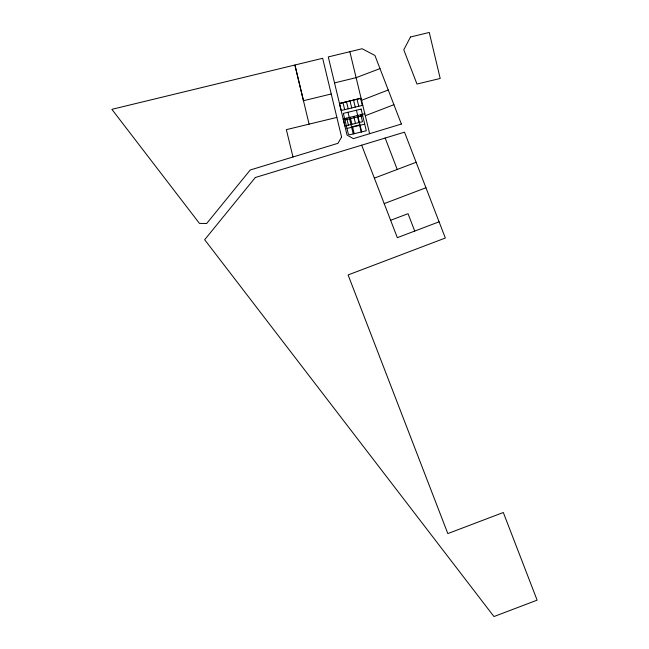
<?xml version="1.0" encoding="UTF-8"?>
<svg xmlns="http://www.w3.org/2000/svg" width="649" height="649" viewBox="0 0 649 649"><rect width="100%" height="100%" fill="white"/><g stroke="black" fill="none" stroke-linecap="round" stroke-linejoin="round"><path stroke-width="0.97" d="M388.248 90.008L361.574 100.287L349.852 51.701M365.298 115.717L393.911 104.692M374.368 178.134L416.123 162.282M384.2 203.616L425.955 187.756M439.081 221.812L397.334 237.664L361.663 145.189M379.998 68.607L356.114 77.661L334.527 82.902M390.633 220.287L408.034 213.683L414.735 231.06M362.783 105.292L341.163 110.508L339.468 103.475L361.079 98.234L369.638 133.694M331.241 93.991L303.464 100.709L294.906 65.005L309.094 124.137M339.468 103.475L360.576 98.38L362.272 105.414M336.872 117.412L286.355 129.646L292.999 156.985M364.819 113.737L343.191 118.962L344.903 125.987L362.491 121.744L360.795 114.711M344.944 119.984L362.677 115.709M346.98 128.429L364.714 124.154M385.173 138.042L397.229 169.454M357.055 99.224L358.759 106.266M356.447 110.225L361.68 131.893M353.543 100.076L355.238 107.109M357.274 115.554L358.978 122.596M361.25 131.998L359.546 124.957L352.512 126.66L354.208 133.694M350.022 100.928L351.717 107.961M353.762 116.406L355.457 123.44M346.501 101.771L348.205 108.813M350.241 117.258L351.936 124.292M348.002 112.269L353.234 133.929M342.988 102.623L344.684 109.665M346.72 118.102L348.424 125.143M410.493 36.993L403.775 49.819L416.983 84.046L440.2 78.472L429.257 32.45L410.493 36.993M341.585 137.02L337.975 143.315L250.246 169.981L206.674 223.491L199.438 223.386L111.879 109.34L322.658 58.288L341.585 137.02M255.317 177.51L204.678 239.716L493.954 616.55L537.121 600.147L503.316 512.507L447.826 533.583L348.099 274.941L445.336 238.021L404.514 132.169L255.317 177.51M401.374 124.048L353.324 138.651L347.053 135.065L328.289 56.925L362.093 48.74L374.919 55.457L401.374 124.048M361.087 109.105L343.353 113.388L348.359 134.14L349.543 134.822L366.312 130.773L361.087 109.105"/></g></svg>
